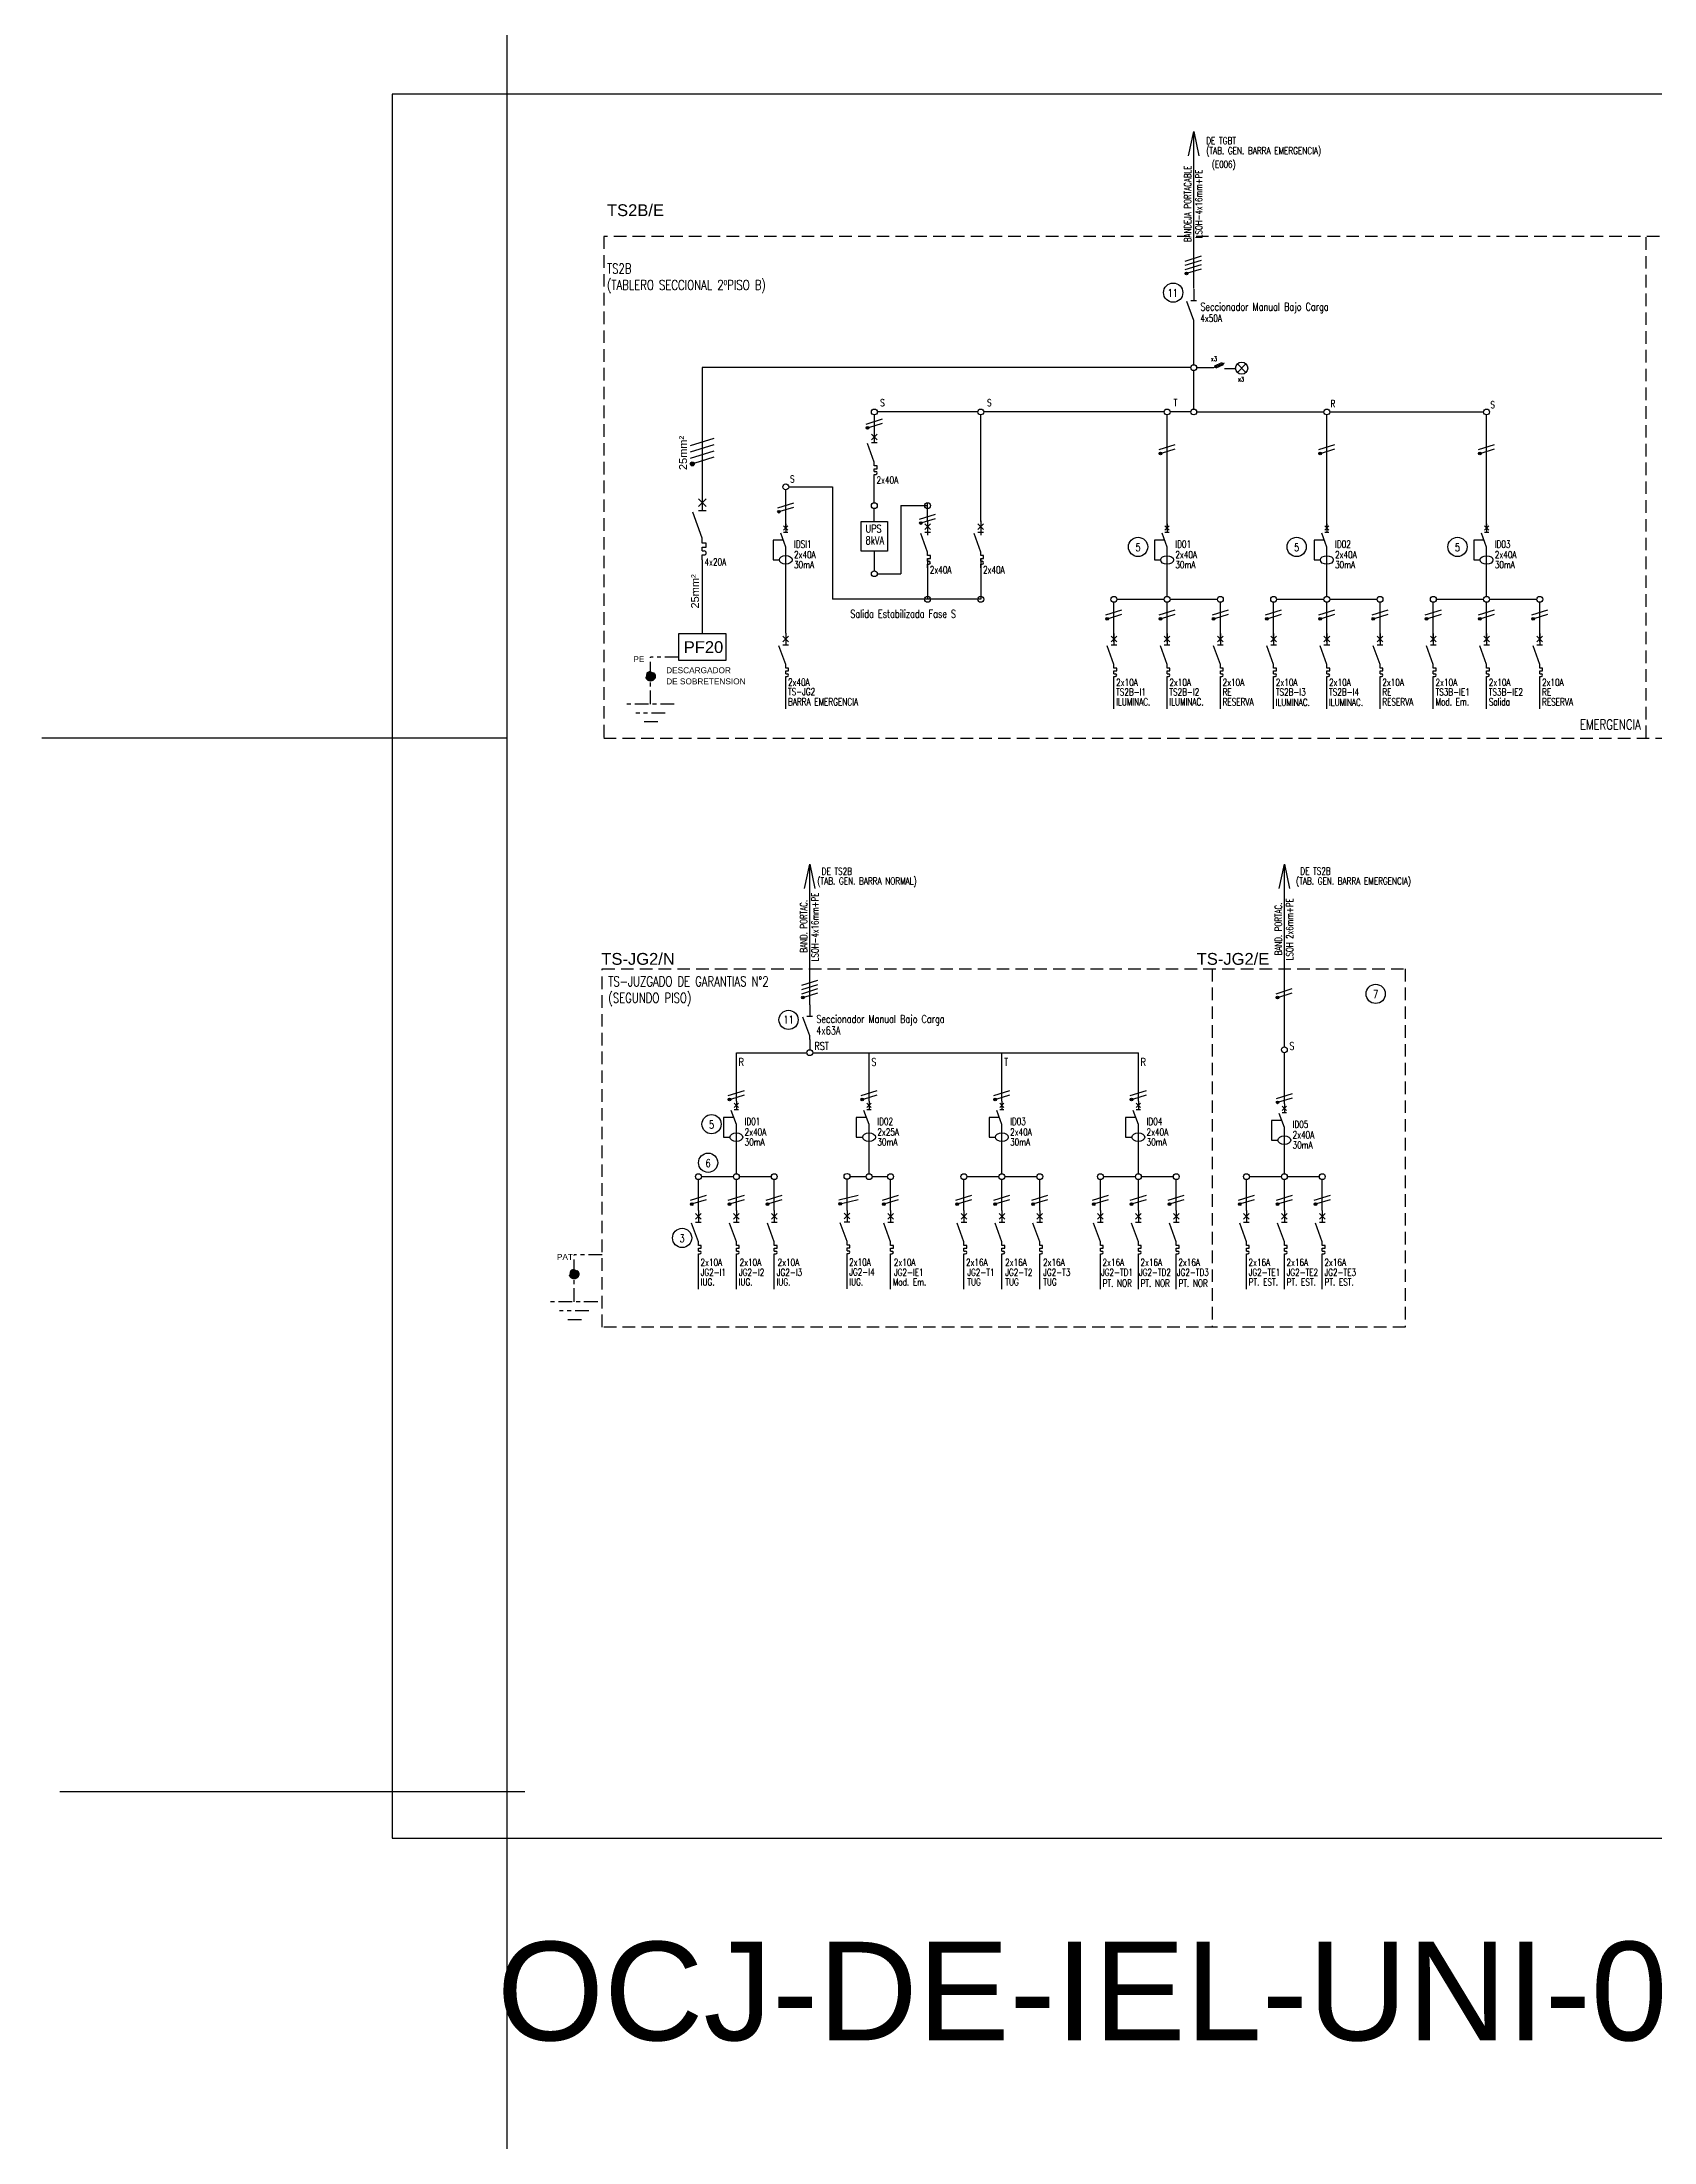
# Model space of a CAD drawing. Extents: x 3521 to 3783, y 1252 to 1654.
# Drawn here: x 3678.5 to 3719.3, y 1492.3 to 1545.6 of the extents above; entities that cross this region are included whole.
import ezdxf
from ezdxf.enums import TextEntityAlignment as Align

# ---------------------------------------------------------------- set-up
doc = ezdxf.new("R2010")
doc.units = 0
doc.linetypes.add('OCJ-ESQUEMAS UNIFILARES-CORREGIDOS IDO-REV.br$0$DASHED', pattern=[19.05, 12.7, -6.35])
doc.linetypes.add('OCJ-ESQUEMAS UNIFILARES-CORREGIDOS IDO-REV.br$0$EJE_5', pattern=[7.1, 5, -1, 0.1, -1])
for name, color, linetype in [('OCJ-ESQUEMAS UNIFILARES-CORREGIDOS IDO-REV.br$0$00-IE', 1, 'Continuous'), ('OCJ-ESQUEMAS UNIFILARES-CORREGIDOS IDO-REV.br$0$00-IE-CABLES', 10, 'Continuous'), ('OCJ-ESQUEMAS UNIFILARES-CORREGIDOS IDO-REV.br$0$01-ELE-APARATOS', 170, 'Continuous'), ('OCJ-ESQUEMAS UNIFILARES-CORREGIDOS IDO-REV.br$0$CABLES', 10, 'Continuous'), ('OCJ-ESQUEMAS UNIFILARES-CORREGIDOS IDO-REV.br$0$ELECTRIC', 4, 'Continuous'), ('OCJ-ESQUEMAS UNIFILARES-CORREGIDOS IDO-REV.br$0$NOMBRE DE PLANOS', 6, 'Continuous'), ('OCJ-ESQUEMAS UNIFILARES-CORREGIDOS IDO-REV.br$0$PAT', 80, 'Continuous'), ('OCJ-ESQUEMAS UNIFILARES-CORREGIDOS IDO-REV.br$0$TEXTO', 7, 'Continuous'), ('OCJ-ESQUEMAS UNIFILARES-CORREGIDOS IDO-REV.br$0$Textos', 4, 'Continuous')]:
    doc.layers.add(name, color=color, linetype=linetype)
doc.styles.add('OCJ-ESQUEMAS UNIFILARES-CORREGIDOS IDO-REV.br$0$ARIAL', font='arial.ttf', dxfattribs={"height": 0.2})
doc.styles.add('OCJ-ESQUEMAS UNIFILARES-CORREGIDOS IDO-REV.br$0$COTAS', font='sanss___.ttf', dxfattribs={"width": 0.7})
doc.styles.add('OCJ-ESQUEMAS UNIFILARES-CORREGIDOS IDO-REV.br$0$Electricidad', font='ROMANS.SHX', dxfattribs={"width": 0.75, "height": 0.175})
doc.styles.add('OCJ-ESQUEMAS UNIFILARES-CORREGIDOS IDO-REV.br$0$Standard', font='arial.ttf')

# ---------------------------------------------------------------- blocks, each defined once
blk = doc.blocks.new('OCJ-ESQUEMAS UNIFILARES-CORREGIDOS IDO-REV.br$0$Unif-Interruptor-Term')
for p, q in [((0, -1.013), (0.045, -1.013)), ((0, -1.103), (0.045, -1.103))]:
    blk.add_line(p, q)
for points in [[(-0.09, 0.177), (0.09, -0.003)], [(-0.09, -0.003), (0.09, 0.177)], [(0, 0.267), (0, -0.093)], [(0, -0.72), (-0.215, -0.128)], [(-0.09, -0.093), (0.09, -0.093)], [(0, -0.833), (0, -0.72)], [(0, -0.923), (0.09, -0.923), (0.09, -0.833), (0, -0.833)], [(0, -1.013), (0, -0.923)], [(0, -1.215), (0, -1.103)]]:
    blk.add_lwpolyline(points)
blk.add_arc((0.045, -1.058), 0.045, 270, 90)
blk = doc.blocks.new('OCJ-ESQUEMAS UNIFILARES-CORREGIDOS IDO-REV.br$0$Unif-Interruptor-Dif')
for points in [[(-0.068, 0.11), (0.068, -0.025)], [(-0.068, -0.025), (0.068, 0.11)], [(0, 0.177), (0, -0.093)], [(-0.081, -0.343), (-0.405, -0.343), (-0.405, -0.97), (-0.202, -0.97)], [(0, -0.565), (-0.162, -0.121)], [(-0.068, -0.093), (0.068, -0.093)], [(0, -1.308), (0, -0.565)]]:
    blk.add_lwpolyline(points)
blk.add_ellipse((0, -0.97), major_axis=(0.203, 0), ratio=0.670814)
blk = doc.blocks.new('OCJ-ESQUEMAS UNIFILARES-CORREGIDOS IDO-REV.br$0$A$C7AFF483F')
for points in [[(0, 0.09), (-0.172, 0.564)], [(-0.072, 0.592), (0.072, 0.592)], [(0, 0.88), (0, 0.592)], [(0, 0), (0, 0.09)]]:
    blk.add_lwpolyline(points)
blk = doc.blocks.new('OCJ-ESQUEMAS UNIFILARES-CORREGIDOS IDO-REV.br$0$ITM')
at = {"layer": 'OCJ-ESQUEMAS UNIFILARES-CORREGIDOS IDO-REV.br$0$01-ELE-APARATOS'}
for p, q in [((0, 0.225), (0.05, 0.225)), ((0, 0.125), (0.05, 0.125))]:
    blk.add_line(p, q, dxfattribs=at)
for points in [[(0, 1.65), (0, 1.25)], [(0, 0.55), (-0.239, 1.208)], [(-0.1, 1.55), (0.1, 1.35)], [(-0.1, 1.35), (0.1, 1.55)], [(-0.1, 1.25), (0.1, 1.25)], [(0, 0.425), (0, 0.55)], [(0, 0.325), (0.1, 0.325), (0.1, 0.425), (0, 0.425)], [(0, 0.225), (0, 0.325)], [(0, 0), (0, 0.125)]]:
    blk.add_lwpolyline(points, dxfattribs=at)
blk.add_arc((0.05, 0.175), 0.05, 270, 90, dxfattribs=at)

msp = doc.modelspace()

# ---------------------------------------------------------------- hatches: boundary and pattern name
at = {"layer": 'OCJ-ESQUEMAS UNIFILARES-CORREGIDOS IDO-REV.br$0$00-IE-CABLES'}
for points in [[(3707.452, 1539.694, 1), (3707.506, 1539.733, 1)], [(3699.363, 1535.776, 1), (3699.417, 1535.816, 1)], [(3706.788, 1535.13, 1), (3706.842, 1535.169, 1)], [(3710.838, 1535.13, 1), (3710.892, 1535.169, 1)], [(3714.888, 1535.13, 1), (3714.942, 1535.169, 1)], [(3697.117, 1533.652, 1), (3697.172, 1533.692, 1)], [(3700.713, 1533.364, 1), (3700.767, 1533.404, 1)], [(3705.438, 1530.937, 1), (3705.492, 1530.976, 1)], [(3706.788, 1530.937, 1), (3706.842, 1530.976, 1)], [(3708.138, 1530.937, 1), (3708.192, 1530.976, 1)], [(3709.488, 1530.937, 1), (3709.542, 1530.976, 1)], [(3710.838, 1530.937, 1), (3710.892, 1530.976, 1)], [(3712.188, 1530.937, 1), (3712.242, 1530.976, 1)], [(3713.538, 1530.937, 1), (3713.592, 1530.976, 1)], [(3714.888, 1530.937, 1), (3714.942, 1530.976, 1)], [(3716.238, 1530.937, 1), (3716.292, 1530.976, 1)], [(3697.725, 1521.334, 1), (3697.78, 1521.373, 1)], [(3709.759, 1521.334, 1), (3709.814, 1521.373, 1)], [(3695.864, 1518.75, 1), (3695.919, 1518.79, 1)], [(3699.23, 1518.75, 1), (3699.285, 1518.79, 1)], [(3702.596, 1518.75, 1), (3702.651, 1518.79, 1)], [(3706.058, 1518.75, 1), (3706.113, 1518.79, 1)], [(3709.761, 1518.676, 1), (3709.815, 1518.716, 1)], [(3694.902, 1516.098, 1), (3694.957, 1516.138, 1)], [(3695.864, 1516.098, 1), (3695.919, 1516.138, 1)], [(3696.826, 1516.098, 1), (3696.88, 1516.138, 1)], [(3698.67, 1516.105, 1), (3698.725, 1516.145, 1)], [(3699.774, 1516.098, 1), (3699.829, 1516.138, 1)], [(3701.634, 1516.098, 1), (3701.689, 1516.138, 1)], [(3702.596, 1516.098, 1), (3702.651, 1516.138, 1)], [(3703.558, 1516.098, 1), (3703.612, 1516.138, 1)], [(3705.096, 1516.098, 1), (3705.151, 1516.138, 1)], [(3706.058, 1516.098, 1), (3706.113, 1516.138, 1)], [(3707.02, 1516.098, 1), (3707.074, 1516.138, 1)], [(3708.799, 1516.098, 1), (3708.854, 1516.138, 1)], [(3709.761, 1516.098, 1), (3709.815, 1516.138, 1)], [(3710.723, 1516.098, 1), (3710.777, 1516.138, 1)]]:
    msp.add_hatch(color=256, dxfattribs=at).paths.add_polyline_path(points)
at = {"layer": 'OCJ-ESQUEMAS UNIFILARES-CORREGIDOS IDO-REV.br$0$CABLES'}
msp.add_hatch(color=256, dxfattribs=at).paths.add_polyline_path([(3694.986, 1534.913, 1), (3694.905, 1534.854, 1)])
at = {"layer": 'OCJ-ESQUEMAS UNIFILARES-CORREGIDOS IDO-REV.br$0$PAT', "linetype": 'OCJ-ESQUEMAS UNIFILARES-CORREGIDOS IDO-REV.br$0$EJE_5', "ltscale": 0.07}
h = msp.add_hatch(color=256, dxfattribs=at)
h.paths.add_polyline_path([(3693.766, 1529.499), (3694.006, 1529.499, 1)])
h.paths.add_polyline_path([(3694.006, 1529.499), (3693.886, 1529.499), (3693.886, 1529.379, 0.414214)])
h.paths.add_polyline_path([(3693.886, 1529.499), (3693.766, 1529.499, 0.414214), (3693.886, 1529.379)])
h = msp.add_hatch(color=256, dxfattribs=at)
h.paths.add_polyline_path([(3691.829, 1514.343), (3692.069, 1514.343, 1)])
h.paths.add_polyline_path([(3692.069, 1514.343), (3691.949, 1514.343), (3691.949, 1514.223, 0.414214)])
h.paths.add_polyline_path([(3691.949, 1514.343), (3691.829, 1514.343, 0.414214), (3691.949, 1514.223)])

# ---------------------------------------------------------------- linework, layer by layer
at = {"layer": 'OCJ-ESQUEMAS UNIFILARES-CORREGIDOS IDO-REV.br$0$00-IE'}
for p, q in [((3695.199, 1537.324), (3695.199, 1534.101)), ((3707.587, 1537.324), (3695.199, 1537.324)), ((3695.199, 1532.451), (3695.199, 1530.58))]:
    msp.add_line(p, q, dxfattribs=at)
for points in [[(3707.735, 1537.324), (3708.172, 1537.324), (3708.441, 1537.449)], [(3708.443, 1537.303), (3708.721, 1537.303)]]:
    msp.add_lwpolyline(points, dxfattribs=at)
msp.add_lwpolyline([(3708.196, 1537.371), (3708.377, 1537.454), (3708.403, 1537.396), (3708.223, 1537.313)], close=True, dxfattribs=at)
at = {"layer": 'OCJ-ESQUEMAS UNIFILARES-CORREGIDOS IDO-REV.br$0$00-IE-CABLES'}
for p, q in [((3690.241, 1635.151), (3690.241, 1419.418)), ((3707.661, 1539.552), (3707.661, 1543.31)), ((3707.661, 1539.331), (3707.661, 1543.192)), ((3707.661, 1537.399), (3707.661, 1538.433)), ((3707.661, 1536.275), (3707.661, 1537.25)), ((3699.561, 1536.127), (3699.561, 1535.5)), ((3702.187, 1536.201), (3699.635, 1536.201)), ((3702.261, 1533.424), (3702.261, 1536.127)), ((3706.912, 1536.201), (3702.335, 1536.201)), ((3706.986, 1533.224), (3706.986, 1536.127)), ((3706.986, 1534.3), (3706.986, 1536.127)), ((3707.587, 1536.201), (3707.06, 1536.201)), ((3707.735, 1536.201), (3710.962, 1536.201)), ((3711.036, 1533.224), (3711.036, 1536.127)), ((3711.11, 1536.201), (3715.012, 1536.201)), ((3715.086, 1533.224), (3715.086, 1536.127)), ((3715.086, 1534.3), (3715.086, 1536.127)), ((3699.561, 1533.899), (3699.561, 1534.601)), ((3697.316, 1533.225), (3697.316, 1534.227)), ((3697.39, 1534.301), (3698.502, 1534.301)), ((3698.502, 1534.3), (3698.502, 1531.45)), ((3699.561, 1533.424), (3699.561, 1533.751)), ((3700.236, 1533.825), (3700.911, 1533.825)), ((3700.236, 1533.825), (3700.236, 1532.099)), ((3700.911, 1533.424), (3700.911, 1533.899)), ((3700.911, 1533.424), (3700.911, 1533.076)), ((3702.261, 1533.424), (3702.261, 1533.076)), ((3699.561, 1532.674), (3699.561, 1532.173)), ((3700.911, 1532.474), (3700.911, 1531.45)), ((3702.261, 1532.474), (3702.261, 1531.45)), ((3706.986, 1531.524), (3706.986, 1532.326)), ((3711.036, 1531.524), (3711.036, 1532.326)), ((3715.086, 1531.524), (3715.086, 1532.326)), ((3697.316, 1530.589), (3697.316, 1532.253)), ((3699.635, 1532.099), (3700.236, 1532.099)), ((3702.261, 1531.45), (3698.502, 1531.45)), ((3700.911, 1531.45), (3700.837, 1531.45)), ((3702.261, 1531.45), (3702.187, 1531.45)), ((3702.261, 1531.45), (3702.187, 1531.45)), ((3705.636, 1530.374), (3705.636, 1531.376)), ((3705.71, 1531.45), (3706.912, 1531.45)), ((3706.986, 1530.374), (3706.986, 1531.376)), ((3707.06, 1531.45), (3708.262, 1531.45)), ((3708.336, 1530.374), (3708.336, 1531.376)), ((3709.686, 1530.374), (3709.686, 1531.376)), ((3709.76, 1531.45), (3710.962, 1531.45)), ((3711.036, 1530.374), (3711.036, 1531.376)), ((3711.11, 1531.45), (3712.312, 1531.45)), ((3712.386, 1530.374), (3712.386, 1531.376)), ((3713.736, 1530.374), (3713.736, 1531.376)), ((3713.81, 1531.45), (3715.012, 1531.45)), ((3715.086, 1530.374), (3715.086, 1531.376)), ((3715.16, 1531.45), (3716.362, 1531.45)), ((3716.436, 1530.374), (3716.436, 1531.376)), ((3697.316, 1528.674), (3697.316, 1529.476)), ((3705.636, 1528.674), (3705.636, 1529.475)), ((3706.986, 1528.674), (3706.986, 1529.475)), ((3708.336, 1528.674), (3708.336, 1529.475)), ((3709.686, 1528.674), (3709.686, 1529.475)), ((3711.036, 1528.674), (3711.036, 1529.475)), ((3712.386, 1528.674), (3712.386, 1529.475)), ((3713.736, 1528.674), (3713.736, 1529.475)), ((3715.086, 1528.674), (3715.086, 1529.475)), ((3716.436, 1528.674), (3716.436, 1529.475)), ((3690.241, 1527.931), (3678.455, 1527.931)), ((3697.924, 1521.171), (3697.924, 1524.734)), ((3709.959, 1520.104), (3709.959, 1524.739)), ((3697.924, 1520.291), (3697.924, 1520.03)), ((3696.063, 1518.73), (3696.063, 1519.956)), ((3696.063, 1519.956), (3697.849, 1519.956)), ((3697.997, 1519.956), (3706.257, 1519.956)), ((3699.429, 1518.73), (3699.429, 1519.956)), ((3702.795, 1518.73), (3702.795, 1519.956)), ((3706.257, 1518.73), (3706.257, 1519.956)), ((3709.959, 1518.656), (3709.959, 1519.956)), ((3696.063, 1516.887), (3696.063, 1517.689)), ((3699.429, 1516.887), (3699.429, 1517.689)), ((3702.795, 1516.887), (3702.795, 1517.689)), ((3706.257, 1516.887), (3706.257, 1517.689)), ((3709.959, 1516.887), (3709.959, 1517.615)), ((3695.101, 1515.951), (3695.101, 1516.739)), ((3695.175, 1516.813), (3695.989, 1516.813)), ((3696.063, 1515.951), (3696.063, 1516.739)), ((3696.137, 1516.813), (3696.95, 1516.813)), ((3697.024, 1515.951), (3697.024, 1516.739)), ((3698.869, 1515.958), (3698.869, 1516.746)), ((3698.943, 1516.82), (3699.355, 1516.813)), ((3699.503, 1516.813), (3699.899, 1516.813)), ((3699.973, 1515.951), (3699.973, 1516.739)), ((3701.833, 1515.951), (3701.833, 1516.739)), ((3701.907, 1516.813), (3702.721, 1516.813)), ((3702.795, 1515.951), (3702.795, 1516.739)), ((3702.869, 1516.813), (3703.682, 1516.813)), ((3703.756, 1515.951), (3703.756, 1516.739)), ((3705.295, 1515.951), (3705.295, 1516.739)), ((3705.369, 1516.813), (3706.182, 1516.813)), ((3706.257, 1515.951), (3706.257, 1516.739)), ((3706.331, 1516.813), (3707.144, 1516.813)), ((3707.218, 1515.951), (3707.218, 1516.739)), ((3708.998, 1515.951), (3708.998, 1516.739)), ((3709.072, 1516.813), (3709.885, 1516.813)), ((3709.959, 1515.951), (3709.959, 1516.739)), ((3710.034, 1516.813), (3710.847, 1516.813)), ((3710.921, 1515.951), (3710.921, 1516.739)), ((3695.101, 1513.963), (3695.101, 1514.765)), ((3696.063, 1513.963), (3696.063, 1514.765)), ((3697.024, 1513.963), (3697.024, 1514.765)), ((3698.869, 1513.97), (3698.869, 1514.772)), ((3699.973, 1513.963), (3699.973, 1514.765)), ((3701.833, 1513.963), (3701.833, 1514.765)), ((3702.795, 1513.963), (3702.795, 1514.765)), ((3703.756, 1513.963), (3703.756, 1514.765)), ((3705.295, 1513.963), (3705.295, 1514.765)), ((3706.257, 1513.963), (3706.257, 1514.765)), ((3707.218, 1513.963), (3707.218, 1514.765)), ((3708.998, 1513.963), (3708.998, 1514.765)), ((3709.959, 1513.963), (3709.959, 1514.765)), ((3710.921, 1513.963), (3710.921, 1514.765)), ((3690.695, 1501.217), (3678.908, 1501.217))]:
    msp.add_line(p, q, dxfattribs=at)
for points in [[(3707.53, 1542.691), (3707.661, 1543.309), (3707.792, 1542.691)], [(3707.447, 1540.027), (3707.854, 1540.156)], [(3707.447, 1539.919), (3707.854, 1540.048)], [(3707.447, 1539.811), (3707.854, 1539.94)], [(3707.511, 1539.724), (3707.854, 1539.832)], [(3699.358, 1535.894), (3699.765, 1536.023)], [(3699.422, 1535.806), (3699.765, 1535.915)], [(3706.783, 1535.247), (3707.19, 1535.376)], [(3706.847, 1535.16), (3707.19, 1535.268)], [(3710.833, 1535.247), (3711.24, 1535.376)], [(3710.897, 1535.16), (3711.24, 1535.268)], [(3714.883, 1535.247), (3715.29, 1535.376)], [(3714.947, 1535.16), (3715.29, 1535.268)], [(3697.112, 1533.77), (3697.519, 1533.898)], [(3697.177, 1533.682), (3697.519, 1533.79)], [(3700.708, 1533.482), (3701.115, 1533.611)], [(3700.772, 1533.394), (3701.115, 1533.503)], [(3705.433, 1531.054), (3705.84, 1531.183)], [(3705.497, 1530.967), (3705.84, 1531.075)], [(3706.783, 1531.054), (3707.19, 1531.183)], [(3706.847, 1530.967), (3707.19, 1531.075)], [(3708.133, 1531.054), (3708.54, 1531.183)], [(3708.197, 1530.967), (3708.54, 1531.075)], [(3709.483, 1531.054), (3709.89, 1531.183)], [(3709.547, 1530.967), (3709.89, 1531.075)], [(3710.833, 1531.054), (3711.24, 1531.183)], [(3710.897, 1530.967), (3711.24, 1531.075)], [(3712.183, 1531.054), (3712.59, 1531.183)], [(3712.247, 1530.967), (3712.59, 1531.075)], [(3713.533, 1531.054), (3713.94, 1531.183)], [(3713.597, 1530.967), (3713.94, 1531.075)], [(3714.883, 1531.054), (3715.29, 1531.183)], [(3714.947, 1530.967), (3715.29, 1531.075)], [(3716.233, 1531.054), (3716.64, 1531.183)], [(3716.297, 1530.967), (3716.64, 1531.075)], [(3697.793, 1524.116), (3697.924, 1524.734), (3698.054, 1524.116)], [(3709.829, 1524.122), (3709.959, 1524.739), (3710.09, 1524.122)], [(3697.72, 1521.667), (3698.127, 1521.796)], [(3697.72, 1521.559), (3698.127, 1521.688)], [(3697.72, 1521.451), (3698.127, 1521.58)], [(3697.784, 1521.364), (3698.127, 1521.472)], [(3709.754, 1521.451), (3710.161, 1521.58)], [(3709.818, 1521.364), (3710.161, 1521.472)], [(3695.859, 1518.868), (3696.266, 1518.997)], [(3695.923, 1518.78), (3696.266, 1518.889)], [(3699.225, 1518.868), (3699.632, 1518.997)], [(3699.289, 1518.78), (3699.632, 1518.889)], [(3702.591, 1518.868), (3702.998, 1518.997)], [(3702.655, 1518.78), (3702.998, 1518.889)], [(3706.053, 1518.868), (3706.46, 1518.997)], [(3706.117, 1518.78), (3706.46, 1518.889)], [(3709.756, 1518.794), (3710.163, 1518.922)], [(3709.82, 1518.706), (3710.163, 1518.814)], [(3694.897, 1516.216), (3695.304, 1516.344)], [(3694.962, 1516.128), (3695.304, 1516.236)], [(3695.859, 1516.216), (3696.266, 1516.344)], [(3695.923, 1516.128), (3696.266, 1516.236)], [(3696.821, 1516.216), (3697.228, 1516.344)], [(3696.885, 1516.128), (3697.228, 1516.236)], [(3698.665, 1516.223), (3699.151, 1516.344)], [(3698.73, 1516.135), (3699.151, 1516.236)], [(3699.769, 1516.216), (3700.176, 1516.344)], [(3699.834, 1516.128), (3700.176, 1516.236)], [(3701.629, 1516.216), (3702.036, 1516.344)], [(3701.694, 1516.128), (3702.036, 1516.236)], [(3702.591, 1516.216), (3702.998, 1516.344)], [(3702.655, 1516.128), (3702.998, 1516.236)], [(3703.553, 1516.216), (3703.96, 1516.344)], [(3703.617, 1516.128), (3703.96, 1516.236)], [(3705.091, 1516.216), (3705.498, 1516.344)], [(3705.156, 1516.128), (3705.498, 1516.236)], [(3706.053, 1516.216), (3706.46, 1516.344)], [(3706.117, 1516.128), (3706.46, 1516.236)], [(3707.015, 1516.216), (3707.422, 1516.344)], [(3707.079, 1516.128), (3707.422, 1516.236)], [(3708.794, 1516.216), (3709.201, 1516.344)], [(3708.859, 1516.128), (3709.201, 1516.236)], [(3709.756, 1516.216), (3710.163, 1516.344)], [(3709.82, 1516.128), (3710.163, 1516.236)], [(3710.718, 1516.216), (3711.125, 1516.344)], [(3710.782, 1516.128), (3711.125, 1516.236)]]:
    msp.add_lwpolyline(points, dxfattribs=at)
at = {"layer": 'OCJ-ESQUEMAS UNIFILARES-CORREGIDOS IDO-REV.br$0$00-IE-CABLES', "color": 3}
msp.add_lwpolyline([(3694.601, 1530.58), (3695.798, 1530.58), (3695.798, 1529.899), (3694.601, 1529.899)], close=True, dxfattribs=at)
at = {"layer": 'OCJ-ESQUEMAS UNIFILARES-CORREGIDOS IDO-REV.br$0$00-IE-CABLES'}
for centre, radius in [((3707.479, 1539.713), 0.0338), ((3707.661, 1537.324), 0.0741), ((3699.561, 1536.201), 0.0741), ((3702.261, 1536.201), 0.0741), ((3706.986, 1536.201), 0.0741), ((3707.661, 1536.201), 0.0741), ((3711.036, 1536.201), 0.0741), ((3715.086, 1536.201), 0.0741), ((3699.39, 1535.796), 0.0338), ((3706.815, 1535.149), 0.0338), ((3710.865, 1535.149), 0.0338), ((3714.915, 1535.149), 0.0338), ((3697.316, 1534.301), 0.0741), ((3697.144, 1533.672), 0.0338), ((3699.561, 1533.825), 0.0741), ((3700.74, 1533.384), 0.0338), ((3700.911, 1533.825), 0.0741), ((3699.561, 1532.099), 0.0741), ((3700.911, 1531.45), 0.0741), ((3702.261, 1531.45), 0.0741), ((3702.261, 1531.45), 0.0741), ((3705.636, 1531.45), 0.0741), ((3706.986, 1531.45), 0.0741), ((3708.336, 1531.45), 0.0741), ((3709.686, 1531.45), 0.0741), ((3711.036, 1531.45), 0.0741), ((3712.386, 1531.45), 0.0741), ((3713.736, 1531.45), 0.0741), ((3715.086, 1531.45), 0.0741), ((3716.436, 1531.45), 0.0741), ((3705.465, 1530.956), 0.0338), ((3706.815, 1530.956), 0.0338), ((3708.165, 1530.956), 0.0338), ((3709.515, 1530.956), 0.0338), ((3710.865, 1530.956), 0.0338), ((3712.215, 1530.956), 0.0338), ((3713.565, 1530.956), 0.0338), ((3714.915, 1530.956), 0.0338), ((3716.265, 1530.956), 0.0338), ((3697.752, 1521.354), 0.0338), ((3709.786, 1521.354), 0.0338), ((3709.959, 1520.03), 0.0741), ((3697.924, 1519.956), 0.0741), ((3695.891, 1518.77), 0.0338), ((3699.257, 1518.77), 0.0338), ((3702.623, 1518.77), 0.0338), ((3706.085, 1518.77), 0.0338), ((3709.788, 1518.696), 0.0338), ((3695.101, 1516.813), 0.0741), ((3696.063, 1516.813), 0.0741), ((3697.024, 1516.813), 0.0741), ((3698.869, 1516.82), 0.0741), ((3699.429, 1516.813), 0.0741), ((3699.973, 1516.813), 0.0741), ((3701.833, 1516.813), 0.0741), ((3702.795, 1516.813), 0.0741), ((3703.756, 1516.813), 0.0741), ((3705.295, 1516.813), 0.0741), ((3706.257, 1516.813), 0.0741), ((3707.218, 1516.813), 0.0741), ((3708.998, 1516.813), 0.0741), ((3709.959, 1516.813), 0.0741), ((3710.921, 1516.813), 0.0741), ((3694.93, 1516.118), 0.0338), ((3695.891, 1516.118), 0.0338), ((3696.853, 1516.118), 0.0338), ((3698.697, 1516.125), 0.0338), ((3699.802, 1516.118), 0.0338), ((3701.662, 1516.118), 0.0338), ((3702.623, 1516.118), 0.0338), ((3703.585, 1516.118), 0.0338), ((3705.124, 1516.118), 0.0338), ((3706.085, 1516.118), 0.0338), ((3707.047, 1516.118), 0.0338), ((3708.826, 1516.118), 0.0338), ((3709.788, 1516.118), 0.0338), ((3710.75, 1516.118), 0.0338)]:
    msp.add_circle(centre, radius, dxfattribs=at)
at = {"layer": 'OCJ-ESQUEMAS UNIFILARES-CORREGIDOS IDO-REV.br$0$01-ELE-APARATOS'}
for p, q in [((3708.985, 1537.2), (3708.767, 1537.418)), ((3708.767, 1537.2), (3708.985, 1537.418))]:
    msp.add_line(p, q, dxfattribs=at)
msp.add_lwpolyline([(3699.899, 1532.674), (3699.224, 1532.674), (3699.224, 1533.424), (3699.899, 1533.424)], close=True, dxfattribs=at)
msp.add_circle((3708.876, 1537.309), 0.154, dxfattribs=at)
at = {"layer": 'OCJ-ESQUEMAS UNIFILARES-CORREGIDOS IDO-REV.br$0$CABLES'}
for points in [[(3694.898, 1535.349), (3695.501, 1535.539)], [(3694.898, 1535.189), (3695.501, 1535.379)], [(3694.898, 1535.029), (3695.501, 1535.219)], [(3694.993, 1534.899), (3695.501, 1535.059)]]:
    msp.add_lwpolyline(points, dxfattribs=at)
msp.add_circle((3694.945, 1534.884), 0.05, dxfattribs=at)
at = {"layer": 'OCJ-ESQUEMAS UNIFILARES-CORREGIDOS IDO-REV.br$0$ELECTRIC', "linetype": 'OCJ-ESQUEMAS UNIFILARES-CORREGIDOS IDO-REV.br$0$DASHED', "ltscale": 0.025}
msp.add_line((3719.136, 1527.93), (3719.136, 1540.649), dxfattribs=at)
for points in [[(3692.699, 1527.931), (3740.423, 1527.93), (3740.423, 1540.649), (3692.699, 1540.65)], [(3692.663, 1522.081), (3713.023, 1522.081), (3713.023, 1512.997), (3692.663, 1512.997)]]:
    msp.add_lwpolyline(points, close=True, dxfattribs=at)
msp.add_lwpolyline([(3708.127, 1522.081), (3708.127, 1512.997)], dxfattribs=at)
at = {"layer": 'OCJ-ESQUEMAS UNIFILARES-CORREGIDOS IDO-REV.br$0$NOMBRE DE PLANOS'}
msp.add_lwpolyline([(3687.332, 1500.041), (3760.474, 1500.041), (3760.474, 1544.255), (3687.332, 1544.255)], close=True, dxfattribs=at)
at = {"layer": 'OCJ-ESQUEMAS UNIFILARES-CORREGIDOS IDO-REV.br$0$PAT', "linetype": 'OCJ-ESQUEMAS UNIFILARES-CORREGIDOS IDO-REV.br$0$EJE_5', "ltscale": 0.07}
for p, q in [((3694.601, 1529.985), (3693.886, 1529.985)), ((3693.886, 1529.515), (3693.886, 1529.985)), ((3693.886, 1528.79), (3693.886, 1529.499)), ((3694.486, 1528.79), (3693.286, 1528.79)), ((3694.261, 1528.565), (3693.511, 1528.565)), ((3694.074, 1528.34), (3693.699, 1528.34)), ((3692.663, 1514.83), (3691.949, 1514.83)), ((3691.949, 1514.36), (3691.949, 1514.83)), ((3691.949, 1513.635), (3691.949, 1514.343)), ((3692.549, 1513.635), (3691.349, 1513.635)), ((3692.324, 1513.41), (3691.574, 1513.41)), ((3692.137, 1513.185), (3691.762, 1513.185))]:
    msp.add_line(p, q, dxfattribs=at)
for centre in [(3693.886, 1529.499), (3693.886, 1529.499), (3691.949, 1514.343), (3691.949, 1514.343)]:
    msp.add_circle(centre, 0.12, dxfattribs=at)
at = {"layer": 'OCJ-ESQUEMAS UNIFILARES-CORREGIDOS IDO-REV.br$0$TEXTO'}
for centre in [(3707.14, 1539.226), (3706.249, 1532.779), (3710.27, 1532.779), (3714.349, 1532.779), (3712.275, 1521.447), (3697.386, 1520.787), (3695.434, 1518.143), (3695.347, 1517.166), (3694.687, 1515.259)]:
    msp.add_circle(centre, 0.244, dxfattribs=at)

# ---------------------------------------------------------------- block references
at = {"layer": 'OCJ-ESQUEMAS UNIFILARES-CORREGIDOS IDO-REV.br$0$01-ELE-APARATOS'}
for name, p in [('OCJ-ESQUEMAS UNIFILARES-CORREGIDOS IDO-REV.br$0$A$C7AFF483F', (3707.661, 1538.433)), ('OCJ-ESQUEMAS UNIFILARES-CORREGIDOS IDO-REV.br$0$ITM', (3695.199, 1532.451)), ('OCJ-ESQUEMAS UNIFILARES-CORREGIDOS IDO-REV.br$0$A$C7AFF483F', (3697.924, 1520.291))]:
    msp.add_blockref(name, p, dxfattribs=at)
at = {"layer": 'OCJ-ESQUEMAS UNIFILARES-CORREGIDOS IDO-REV.br$0$01-ELE-APARATOS', "xscale": 0.7999999999999546, "yscale": 0.7999999999999546, "zscale": 0.7999999999999546}
for name, p in [('OCJ-ESQUEMAS UNIFILARES-CORREGIDOS IDO-REV.br$0$Unif-Interruptor-Term', (3699.561, 1535.5)), ('OCJ-ESQUEMAS UNIFILARES-CORREGIDOS IDO-REV.br$0$Unif-Interruptor-Term', (3700.911, 1533.224)), ('OCJ-ESQUEMAS UNIFILARES-CORREGIDOS IDO-REV.br$0$Unif-Interruptor-Term', (3702.261, 1533.224)), ('OCJ-ESQUEMAS UNIFILARES-CORREGIDOS IDO-REV.br$0$Unif-Interruptor-Dif', (3697.316, 1533.225)), ('OCJ-ESQUEMAS UNIFILARES-CORREGIDOS IDO-REV.br$0$Unif-Interruptor-Dif', (3706.986, 1533.224)), ('OCJ-ESQUEMAS UNIFILARES-CORREGIDOS IDO-REV.br$0$Unif-Interruptor-Dif', (3711.036, 1533.224)), ('OCJ-ESQUEMAS UNIFILARES-CORREGIDOS IDO-REV.br$0$Unif-Interruptor-Dif', (3715.086, 1533.224)), ('OCJ-ESQUEMAS UNIFILARES-CORREGIDOS IDO-REV.br$0$Unif-Interruptor-Term', (3697.316, 1530.375)), ('OCJ-ESQUEMAS UNIFILARES-CORREGIDOS IDO-REV.br$0$Unif-Interruptor-Term', (3705.636, 1530.374)), ('OCJ-ESQUEMAS UNIFILARES-CORREGIDOS IDO-REV.br$0$Unif-Interruptor-Term', (3706.986, 1530.374)), ('OCJ-ESQUEMAS UNIFILARES-CORREGIDOS IDO-REV.br$0$Unif-Interruptor-Term', (3708.336, 1530.374)), ('OCJ-ESQUEMAS UNIFILARES-CORREGIDOS IDO-REV.br$0$Unif-Interruptor-Term', (3709.686, 1530.374)), ('OCJ-ESQUEMAS UNIFILARES-CORREGIDOS IDO-REV.br$0$Unif-Interruptor-Term', (3711.036, 1530.374)), ('OCJ-ESQUEMAS UNIFILARES-CORREGIDOS IDO-REV.br$0$Unif-Interruptor-Term', (3712.386, 1530.374)), ('OCJ-ESQUEMAS UNIFILARES-CORREGIDOS IDO-REV.br$0$Unif-Interruptor-Term', (3713.736, 1530.374)), ('OCJ-ESQUEMAS UNIFILARES-CORREGIDOS IDO-REV.br$0$Unif-Interruptor-Term', (3715.086, 1530.374)), ('OCJ-ESQUEMAS UNIFILARES-CORREGIDOS IDO-REV.br$0$Unif-Interruptor-Term', (3716.436, 1530.374)), ('OCJ-ESQUEMAS UNIFILARES-CORREGIDOS IDO-REV.br$0$Unif-Interruptor-Dif', (3696.063, 1518.588)), ('OCJ-ESQUEMAS UNIFILARES-CORREGIDOS IDO-REV.br$0$Unif-Interruptor-Dif', (3699.429, 1518.588)), ('OCJ-ESQUEMAS UNIFILARES-CORREGIDOS IDO-REV.br$0$Unif-Interruptor-Dif', (3702.795, 1518.588)), ('OCJ-ESQUEMAS UNIFILARES-CORREGIDOS IDO-REV.br$0$Unif-Interruptor-Dif', (3706.257, 1518.588)), ('OCJ-ESQUEMAS UNIFILARES-CORREGIDOS IDO-REV.br$0$Unif-Interruptor-Dif', (3709.959, 1518.514)), ('OCJ-ESQUEMAS UNIFILARES-CORREGIDOS IDO-REV.br$0$Unif-Interruptor-Term', (3695.101, 1515.737)), ('OCJ-ESQUEMAS UNIFILARES-CORREGIDOS IDO-REV.br$0$Unif-Interruptor-Term', (3696.063, 1515.737)), ('OCJ-ESQUEMAS UNIFILARES-CORREGIDOS IDO-REV.br$0$Unif-Interruptor-Term', (3697.024, 1515.737)), ('OCJ-ESQUEMAS UNIFILARES-CORREGIDOS IDO-REV.br$0$Unif-Interruptor-Term', (3698.869, 1515.744)), ('OCJ-ESQUEMAS UNIFILARES-CORREGIDOS IDO-REV.br$0$Unif-Interruptor-Term', (3699.973, 1515.737)), ('OCJ-ESQUEMAS UNIFILARES-CORREGIDOS IDO-REV.br$0$Unif-Interruptor-Term', (3701.833, 1515.737)), ('OCJ-ESQUEMAS UNIFILARES-CORREGIDOS IDO-REV.br$0$Unif-Interruptor-Term', (3702.795, 1515.737)), ('OCJ-ESQUEMAS UNIFILARES-CORREGIDOS IDO-REV.br$0$Unif-Interruptor-Term', (3703.756, 1515.737)), ('OCJ-ESQUEMAS UNIFILARES-CORREGIDOS IDO-REV.br$0$Unif-Interruptor-Term', (3705.295, 1515.737)), ('OCJ-ESQUEMAS UNIFILARES-CORREGIDOS IDO-REV.br$0$Unif-Interruptor-Term', (3706.257, 1515.737)), ('OCJ-ESQUEMAS UNIFILARES-CORREGIDOS IDO-REV.br$0$Unif-Interruptor-Term', (3707.218, 1515.737)), ('OCJ-ESQUEMAS UNIFILARES-CORREGIDOS IDO-REV.br$0$Unif-Interruptor-Term', (3708.998, 1515.737)), ('OCJ-ESQUEMAS UNIFILARES-CORREGIDOS IDO-REV.br$0$Unif-Interruptor-Term', (3709.959, 1515.737)), ('OCJ-ESQUEMAS UNIFILARES-CORREGIDOS IDO-REV.br$0$Unif-Interruptor-Term', (3710.921, 1515.737))]:
    msp.add_blockref(name, p, dxfattribs=at)

# ---------------------------------------------------------------- texts
at = {"layer": 'OCJ-ESQUEMAS UNIFILARES-CORREGIDOS IDO-REV.br$0$NOMBRE DE PLANOS', "insert": (3689.99, 1497.415), "char_height": 2.5, "attachment_point": 1, "style": 'OCJ-ESQUEMAS UNIFILARES-CORREGIDOS IDO-REV.br$0$Standard'}
msp.add_mtext_dynamic_manual_height_columns('OCJ-DE-IEL-UNI-000-012', width=92.70233, gutter_width=12.5, heights=[0], dxfattribs=at)
at = {"layer": 'OCJ-ESQUEMAS UNIFILARES-CORREGIDOS IDO-REV.br$0$TEXTO', "style": 'OCJ-ESQUEMAS UNIFILARES-CORREGIDOS IDO-REV.br$0$Electricidad', "width": 0.75}
for s, height, p in [('DE TGBT', 0.18, (3707.978, 1542.986)), ('(TAB. GEN. BARRA EMERGENCIA)', 0.18, (3707.978, 1542.738)), ('TS2B', 0.25, (3692.783, 1539.711)), ('(TABLERO SECCIONAL 2ºPISO B)', 0.25, (3692.783, 1539.295)), ('11', 0.2, (3706.999, 1539.116)), ('Seccionador Manual Bajo Carga', 0.2, (3707.829, 1538.768)), ('4x50A', 0.18, (3707.828, 1538.488)), ('x3', 0.1118, (3708.097, 1537.492)), ('x3', 0.1118, (3708.784, 1536.974)), ('S', 0.18, (3699.709, 1536.349)), ('S', 0.18, (3702.42, 1536.349)), ('T', 0.18, (3707.154, 1536.349)), ('R', 0.18, (3711.128, 1536.319)), ('S', 0.18, (3715.183, 1536.297)), ('S', 0.18, (3697.425, 1534.41)), ('2x40A', 0.18, (3699.618, 1534.384)), ('IDSI1', 0.18, (3697.525, 1532.759)), ('8kVA', 0.2, (3699.34, 1532.844)), ('UPS ', 0.2, (3699.34, 1533.141)), ('5', 0.2, (3706.185, 1532.669)), ('ID01', 0.18, (3707.195, 1532.758)), ('5', 0.2, (3710.206, 1532.669)), ('ID02', 0.18, (3711.245, 1532.758)), ('5', 0.2, (3714.285, 1532.669)), ('ID03', 0.18, (3715.295, 1532.758)), ('4x20A', 0.18, (3695.256, 1532.308)), ('2x40A', 0.18, (3697.525, 1532.495)), ('30mA', 0.18, (3697.525, 1532.238)), ('2x40A', 0.18, (3707.195, 1532.494)), ('30mA', 0.18, (3707.195, 1532.237)), ('2x40A', 0.18, (3711.245, 1532.494)), ('30mA', 0.18, (3711.245, 1532.237)), ('2x40A', 0.18, (3715.295, 1532.494)), ('30mA', 0.18, (3715.295, 1532.237)), ('2x40A', 0.18, (3700.968, 1532.108)), ('2x40A', 0.18, (3702.318, 1532.108)), ('Salida Estabilizada Fase S', 0.2, (3698.952, 1530.982)), ('TS-JG2', 0.18, (3697.373, 1529.018)), ('2x40A', 0.18, (3697.373, 1529.259)), ('TS2B-I1', 0.18, (3705.693, 1529.01)), ('2x10A', 0.18, (3705.693, 1529.258)), ('TS2B-I2', 0.18, (3707.043, 1529.01)), ('2x10A', 0.18, (3707.043, 1529.258)), ('2x10A', 0.18, (3708.393, 1529.258)), ('RE', 0.18, (3708.393, 1529.01)), ('TS2B-I3', 0.18, (3709.743, 1529.01)), ('2x10A', 0.18, (3709.743, 1529.258)), ('TS2B-I4', 0.18, (3711.093, 1529.01)), ('2x10A', 0.18, (3711.093, 1529.258)), ('2x10A', 0.18, (3712.443, 1529.258)), ('RE', 0.18, (3712.443, 1529.01)), ('TS3B-IE1', 0.18, (3713.793, 1529.01)), ('2x10A', 0.18, (3713.793, 1529.258)), ('TS3B-IE2', 0.18, (3715.143, 1529.01)), ('2x10A', 0.18, (3715.143, 1529.258)), ('2x10A', 0.18, (3716.493, 1529.258)), ('RE', 0.18, (3716.493, 1529.01)), ('BARRA EMERGENCIA', 0.18, (3697.373, 1528.762)), ('ILUMINAC.', 0.18, (3705.693, 1528.761)), ('ILUMINAC.', 0.18, (3707.043, 1528.761)), ('RESERVA', 0.18, (3708.393, 1528.761)), ('ILUMINAC.', 0.18, (3709.738, 1528.749)), ('ILUMINAC.', 0.18, (3711.088, 1528.749)), ('RESERVA', 0.18, (3712.443, 1528.761)), ('Mod. Em.', 0.18, (3713.793, 1528.761)), ('Salida', 0.18, (3715.143, 1528.761)), ('RESERVA', 0.18, (3716.493, 1528.761)), ('(TAB. GEN. BARRA NORMAL)', 0.18, (3698.115, 1524.216)), ('DE TS2B', 0.18, (3698.226, 1524.464)), ('(TAB. GEN. BARRA EMERGENCIA)', 0.18, (3710.254, 1524.221)), ('DE TS2B', 0.18, (3710.364, 1524.469)), ('TS-JUZGADO DE GARANTIAS N°2', 0.25, (3692.816, 1521.637)), ('(SEGUNDO PISO)', 0.25, (3692.816, 1521.221)), ('7', 0.2, (3712.211, 1521.337)), ('11', 0.2, (3697.258, 1520.693)), ('Seccionador Manual Bajo Carga', 0.2, (3698.091, 1520.711)), ('4x63A', 0.2, (3698.091, 1520.42)), ('RST', 0.2, (3698.042, 1520.024)), ('S', 0.2, (3710.085, 1520.024)), ('R', 0.2, (3696.12, 1519.619)), ('S', 0.2, (3699.486, 1519.619)), ('T', 0.2, (3702.852, 1519.619)), ('R', 0.2, (3706.314, 1519.619)), ('5', 0.2, (3695.37, 1518.033)), ('2x40A', 0.18, (3696.272, 1517.857)), ('ID01', 0.18, (3696.272, 1518.122)), ('2x25A', 0.18, (3699.638, 1517.857)), ('ID02', 0.18, (3699.638, 1518.122)), ('2x40A', 0.18, (3703.004, 1517.857)), ('ID03', 0.18, (3703.004, 1518.122)), ('2x40A', 0.18, (3706.465, 1517.857)), ('ID04', 0.18, (3706.465, 1518.122)), ('2x40A', 0.18, (3710.168, 1517.783)), ('ID05', 0.18, (3710.168, 1518.048)), ('30mA', 0.18, (3696.272, 1517.6)), ('30mA', 0.18, (3699.638, 1517.6)), ('30mA', 0.18, (3703.004, 1517.6)), ('30mA', 0.18, (3706.465, 1517.6)), ('30mA', 0.18, (3710.168, 1517.526)), ('6', 0.2, (3695.283, 1517.056)), ('3', 0.2, (3694.623, 1515.149)), ('JG2-I1', 0.18, (3695.158, 1514.299)), ('2x10A', 0.18, (3695.154, 1514.548)), ('IUG.', 0.18, (3695.158, 1514.054)), ('JG2-I2', 0.18, (3696.129, 1514.299)), ('IUG.', 0.18, (3696.12, 1514.054)), ('2x10A', 0.18, (3696.146, 1514.548)), ('JG2-I3', 0.18, (3697.09, 1514.299)), ('IUG.', 0.18, (3697.081, 1514.054)), ('2x10A', 0.18, (3697.108, 1514.548)), ('JG2-I4', 0.18, (3698.926, 1514.306)), ('2x10A', 0.18, (3698.922, 1514.555)), ('IUG.', 0.18, (3698.926, 1514.054)), ('Mod. Em.', 0.18, (3700.03, 1514.054)), ('JG2-IE1', 0.18, (3700.06, 1514.299)), ('2x10A', 0.18, (3700.056, 1514.548)), ('2x16A', 0.18, (3701.886, 1514.548)), ('TUG', 0.18, (3701.92, 1514.051)), ('JG2-T1', 0.18, (3701.92, 1514.299)), ('TUG', 0.18, (3702.882, 1514.051)), ('JG2-T2', 0.18, (3702.882, 1514.299)), ('2x16A', 0.18, (3702.878, 1514.548)), ('TUG', 0.18, (3703.844, 1514.051)), ('JG2-T3', 0.18, (3703.844, 1514.299)), ('2x16A', 0.18, (3703.84, 1514.548)), ('JG2-TD1', 0.18, (3705.309, 1514.299)), ('2x16A', 0.18, (3705.348, 1514.548)), ('JG2-TD2', 0.18, (3706.272, 1514.299)), ('2x16A', 0.18, (3706.309, 1514.548)), ('JG2-TD3', 0.18, (3707.234, 1514.299)), ('2x16A', 0.18, (3707.271, 1514.548)), ('JG2-TE1', 0.18, (3709.055, 1514.299)), ('2x16A', 0.18, (3709.05, 1514.548)), ('PT. EST.', 0.18, (3709.055, 1514.051)), ('JG2-TE2', 0.18, (3710.017, 1514.299)), ('2x16A', 0.18, (3710.012, 1514.548)), ('PT. EST.', 0.18, (3710.017, 1514.051)), ('JG2-TE3', 0.18, (3710.978, 1514.299)), ('2x16A', 0.18, (3710.974, 1514.548)), ('PT. EST.', 0.18, (3710.978, 1514.051)), ('PT. NOR', 0.18, (3705.352, 1514.022)), ('PT. NOR', 0.18, (3706.314, 1514.022)), ('PT. NOR', 0.18, (3707.275, 1514.022))]:
    msp.add_text(s, height=height, dxfattribs=at).set_placement(p)
for s, p in [('BANDEJA PORTACABLE', (3707.597, 1541.477)), ('LSOH-4x16mm+PE', (3707.877, 1541.474)), ('BAND. PORTAC.', (3697.859, 1523.161)), ('LSOH-4x16mm+PE', (3698.143, 1523.143)), ('LSOH 2x6mm+PE', (3710.179, 1523.083)), ('BAND. PORTAC.', (3709.895, 1523.093))]:
    msp.add_text(s, height=0.175, rotation=90, dxfattribs=at).set_placement(p, align=Align.CENTER)
msp.add_text('(E006)', height=0.175, dxfattribs=at).set_placement((3708.421, 1542.389), align=Align.CENTER)
at = {"layer": 'OCJ-ESQUEMAS UNIFILARES-CORREGIDOS IDO-REV.br$0$TEXTO', "style": 'OCJ-ESQUEMAS UNIFILARES-CORREGIDOS IDO-REV.br$0$ARIAL'}
for s, height, p in [('TS2B/E', 0.3, (3692.783, 1541.166)), ('PE', 0.15, (3693.45, 1529.858)), ('DESCARGADOR ', 0.15, (3694.283, 1529.577)), ('DE SOBRETENSION', 0.15, (3694.283, 1529.295)), ('TS-JG2/N', 0.3, (3692.639, 1522.184)), ('TS-JG2/E', 0.3, (3707.737, 1522.184)), ('PAT', 0.15, (3691.513, 1514.703))]:
    msp.add_text(s, height=height, dxfattribs=at).set_placement(p)
for p in [(3694.811, 1535.161), (3695.115, 1531.651)]:
    msp.add_text('25mm²', height=0.2, rotation=90, dxfattribs=at).set_placement(p, align=Align.CENTER)
at = {"layer": 'OCJ-ESQUEMAS UNIFILARES-CORREGIDOS IDO-REV.br$0$TEXTO', "style": 'OCJ-ESQUEMAS UNIFILARES-CORREGIDOS IDO-REV.br$0$Electricidad', "width": 0.75}
msp.add_text('EMERGENCIA', height=0.25, dxfattribs=at).set_placement((3718.998, 1528.152), align=Align.RIGHT)
at = {"layer": 'OCJ-ESQUEMAS UNIFILARES-CORREGIDOS IDO-REV.br$0$Textos', "style": 'OCJ-ESQUEMAS UNIFILARES-CORREGIDOS IDO-REV.br$0$COTAS'}
msp.add_text('PF20', height=0.3, dxfattribs=at).set_placement((3694.729, 1530.089))

doc.saveas('drawing.dxf')
